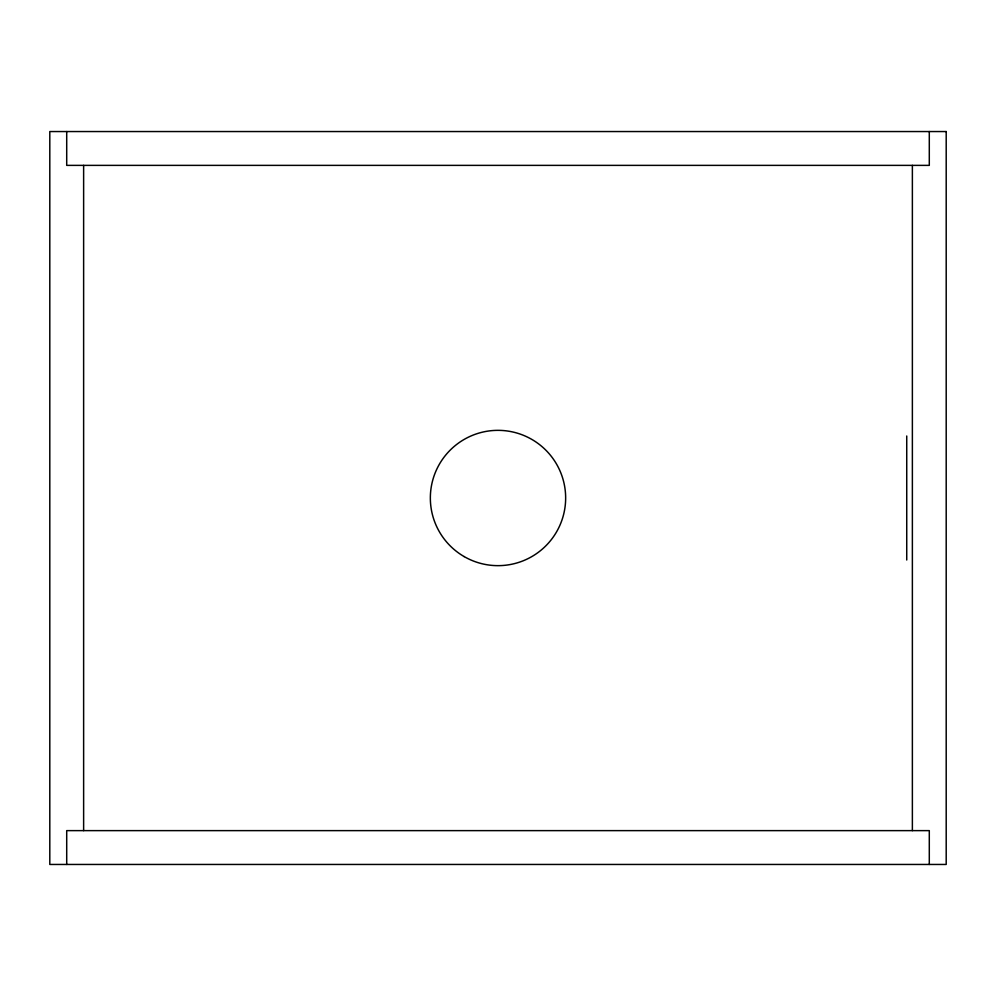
<?xml version="1.0" encoding="UTF-8"?>
<svg xmlns="http://www.w3.org/2000/svg" width="996" height="996" viewBox="0 0 996 996"><rect width="100%" height="100%" fill="white"/><g stroke="black" fill="none" stroke-linecap="round" stroke-linejoin="round"><path stroke-width="1.49" d="M929.293 131.547L929.293 165.373L66.707 165.373L66.707 131.547M929.293 864.453L929.293 830.627L66.707 830.627L66.707 864.453M912.373 165.373L912.373 830.627M906.734 435.987L906.734 560.013M83.627 165.373L83.627 830.627M946.2 131.547L49.8 131.547L49.8 864.453L946.2 864.453L946.2 131.547M464.173 556.59A67.653 67.653 0 0 0 565.653 498A67.653 67.653 0 0 0 464.173 439.41A67.653 67.653 0 0 0 464.173 556.59"/></g></svg>
